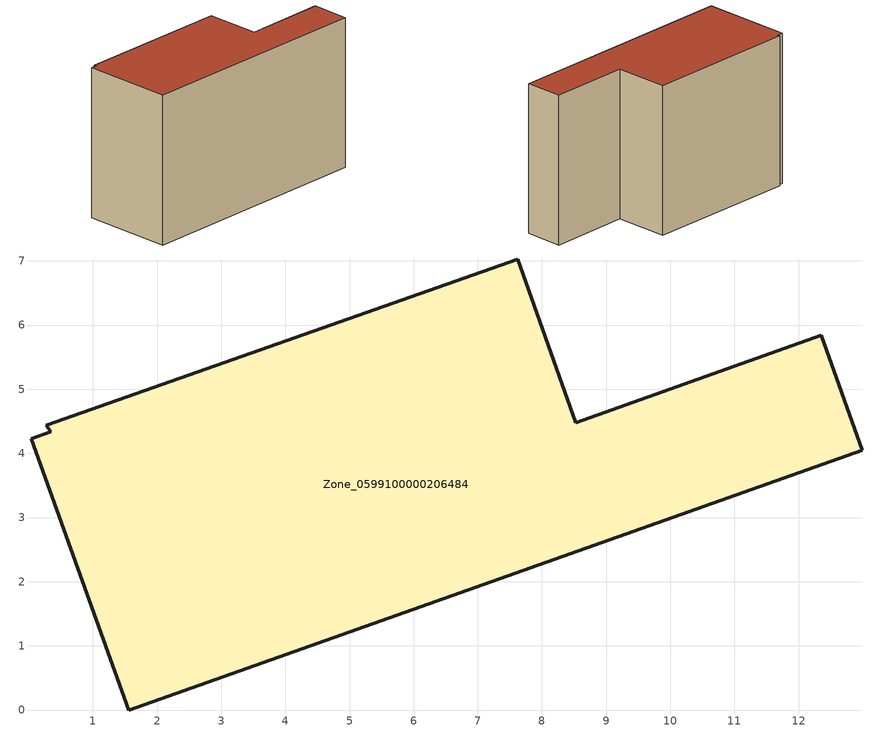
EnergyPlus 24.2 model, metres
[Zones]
Zone_0599100000206484
 floor ground (C_G): 0.04,4.23 0.34,4.34 0.28,4.44 7.62,7.03 8.53,4.48 12.35,5.84 12.99,4.05 1.56,0 z0
 wall outside (C_F): 12.99,4.05 12.35,5.84 8.53,4.48 7.62,7.03 0.28,4.44 0.34,4.34 0.04,4.23 1.56,0 12.99,4.05 z0:7.5
 roof outside (C_R): 0.34,4.34 0.04,4.23 1.56,0 12.99,4.05 12.35,5.84 8.53,4.48 7.62,7.03 0.28,4.44 z7.5
[BUILDING]
Pand.0599100000206484: North Axis=0; Terrain=City; Loads Convergence Tolerance Value=0.04; Temperature Convergence Tolerance Value=0.4; Solar Distribution=FullExterior; Maximum Number of Warmup Days=25; Minimum Number of Warmup Days=1
[Site:Location]
Rotterdam.The.Hague.AP_ZH_NLD Design_Conditions: Latitude=51.96; Longitude=4.45; Time Zone=1; Elevation=-4.5
[SITE:GROUNDTEMPERATURE:BUILDINGSURFACE]
18, 18, 18, 18, 18, 18, 18, 18, 18, 18, 18, 18
[MATERIAL] Thermal Absorptance=0.9; Solar Absorptance=0.7; Visible Absorptance=0.7
Name | Roughness | Thickness | Conductivity | Density | Specific Heat
G.TI.1946 | MediumSmooth | 0.15 | 1 | 540 | 1210
F.TI.1946 | Rough | 0.3 | 0.857143 | 1920 | 840
R.TI.1946 | MediumRough | 0.2 | 0.1 | 1500 | 1000
[CONSTRUCTION]
C_G: G.TI.1946
C_F: F.TI.1946
C_R: R.TI.1946
[ZONE]
Zone_0599100000206484: Type=1; Multiplier=1; Ceiling Height=Autocalculate; Volume=Autocalculate; Floor Area=autocalculate; Part of Total Floor Area=Yes
[ZONEINFILTRATION:DESIGNFLOWRATE]
Infil_Zone_0599100000206484: Zone or ZoneList or Space or SpaceList=Zone_0599100000206484; Schedule=AlwaysOn; Design Flow Rate Calculation Method=Flow/Area; Flow Rate per Floor Area=0.003; Constant Term Coefficient=1; Temperature Term Coefficient=0; Velocity Term Coefficient=0; Velocity Squared Term Coefficient=0
[HVACTEMPLATE:ZONE:IDEALLOADSAIRSYSTEM]
Zone_0599100000206484: Maximum Heating Supply Air Temperature=50; Minimum Cooling Supply Air Temperature=13; Maximum Heating Supply Air Humidity Ratio=0.0156; Minimum Cooling Supply Air Humidity Ratio=0.0077; Heating Limit=NoLimit; Cooling Limit=NoLimit; Dehumidification Control Type=ConstantSensibleHeatRatio; Cooling Sensible Heat Ratio=0.7; Dehumidification Setpoint=60; Humidification Control Type=None; Humidification Setpoint=30; Outdoor Air Method=None; Outdoor Air Flow Rate per Person=0.00944; Outdoor Air Flow Rate per Zone Floor Area=0; Outdoor Air Flow Rate per Zone=0; Demand Controlled Ventilation Type=None; Outdoor Air Economizer Type=NoEconomizer; Heat Recovery Type=None; Sensible Heat Recovery Effectiveness=0.7; Latent Heat Recovery Effectiveness=0.65
[ZONECONTROL:THERMOSTAT]
ThermostatControl_Zone_0599100000206484: Zone or ZoneList=Zone_0599100000206484; Control Type Schedule=DualSetpointControlType; Control 1=Thermostat_Zone_0599100000206484; Temperature Difference Between Cutout And Setpoint=0
[THERMOSTATSETPOINT:DUALSETPOINT]
Thermostat_Zone_0599100000206484: Heating Setpoint Temperature Schedule=HeatingSetpoint_Zone_0599100000206484; Cooling Setpoint Temperature Schedule=CoolingSetpoint_Zone_0599100000206484
[SCHEDULE:COMPACT]
HeatingSetpoint_Zone_0599100000206484: Through: 12/31, For: AllDays, Until: 24:00, 21
CoolingSetpoint_Zone_0599100000206484: Through: 12/31, For: AllDays, Until: 24:00, 24
DualSetpointControlType: Through: 12/31, For: AllDays, Until: 24:00, 4
AlwaysOn: Through: 12/31, For: AllDays, Until: 24:00, 1
